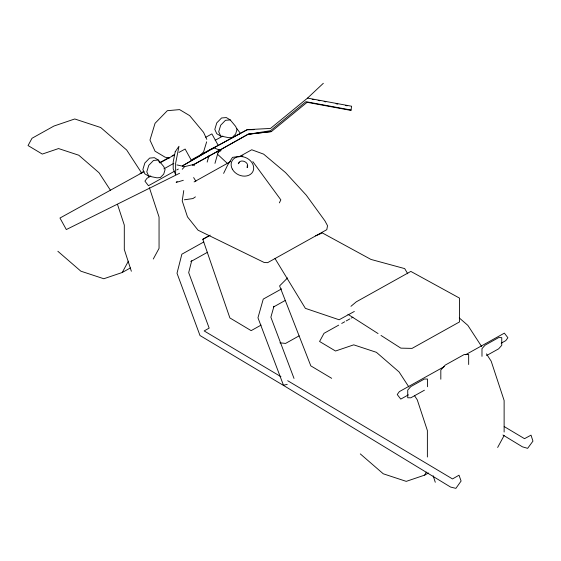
<?xml version="1.0" encoding="UTF-8"?>
<svg xmlns="http://www.w3.org/2000/svg" width="561" height="561" viewBox="0 0 561 561"><rect width="100%" height="100%" fill="white"/><g stroke="black" fill="none" stroke-linecap="round" stroke-linejoin="round"><path stroke-width="0.84" d="M192.605 165.257L248.137 134.275L271.342 131.604L307.098 102.305L350.962 110.419L351.614 106.232L307.568 98.084L270.521 128.441L247.198 129.654L213.839 147.802L182.381 165.902L213.839 147.802L247.142 129.78L254.056 129.661M183.756 190.572L182.22 200.908L187.486 216.897L198.061 230.199L264.147 262.471L267.625 262.674L326.797 229.673L327.533 225.697L324.917 220.852L306.243 195.137L285.577 172.627L263.642 154.142L251.742 149.766L238.846 156.961M191.75 260.592L188.685 272.632L209.162 328.108L204.162 330.934L280.921 376.676M212.822 148.363L212.682 148.854L212.121 148.63L213.839 147.802L219.772 150.18L248.186 134.156L271.342 131.604M273.992 306.215L270.872 317.21L294.02 378.437M214.961 163.377L218.874 149.71M207.163 162.101L209.099 155.369M206.644 141.835L203.594 151.898L200.158 155.432M223.615 173.391L227.64 165.067L232.513 157.361L242.948 155.93M279.371 202.872L280.837 199.842L252.829 161.624M57.86 251.279L80.84 271.173L103.82 278.747L122.242 272.492L128.378 261.181M153.279 259.021L159.051 248.376L159.051 217.079L149.38 187.683M360.295 453.898L383.268 473.793L406.248 481.366L424.677 475.111L426.311 472.096M497.649 447.468L504.122 435.539M239.295 134.121L240.136 132.957L236.602 128.378M191.056 160.705L192.213 159.422L211.651 148.763M177.143 181.35L176.147 182.458L183.314 180.298M182.234 169.275L184.66 166.638L193.152 164.576M287.604 277.905L279.595 285.893L310.815 365.863L331.67 378.324M307.568 98.084L323.332 83.294M239.617 162.213L238.292 163.742C240.122 157.936 250.108 162.381 247.163 167.606L247.296 165.565M350.948 306.313L356.298 301.825L410.827 271.412L459.515 298.115L459.564 321.895L412.055 348.388L400.849 348.143L381.003 335.443M195.424 196.876L192.928 198.559L184.38 199.793M218.089 152.297L221.097 150.6M261.096 325.092L251.146 330.639L229.884 317.933L202.809 239.316L210.214 235.157M150.86 176.112L147.031 178.244L144.927 181.14L148.462 185.719L174.492 171.231M163.875 168.868L173.826 163.328M215.165 140.313L222.822 136.05M176.792 169.948L178.321 169.099M194.085 181.925L230.501 161.617M122.242 272.492L130.411 267.934M202.809 239.316L208.93 235.9M203.79 241.966L181.855 254.203L177.01 273.242L199.996 335.527L285.1 386.389L450.581 487.06L455.89 488.358L461.1 481.036L459.01 475.209L452.51 478.933L287.695 380.716M190.754 261.608L207.549 252.24M281.622 288.866L263.249 299.111L257.962 317.764L283.459 385.204L287.232 384.404M273.389 307.056L285.304 300.408M299.097 335.871L285.563 343.423L279.918 342.799M354.342 311.46L339.117 319.77L305.366 308.354L275.002 258.523M338.69 325.135L324.006 333.325L319.574 341.481L335.534 351.018L353.725 344.84L376.403 352.315L399.088 371.957L408.885 386.985M341.712 323.445L344.692 321.783M346.186 320.948L349.917 318.872M351.41 318.038L352.904 317.203M444.256 366.621L399.369 391.613L397.23 394.53L400.764 399.109L408.373 394.867M465.56 354.755L504.36 333.15L507.901 337.729L505.763 340.639L501.197 343.185M424.397 390.232L410.834 397.798L407.728 397.77L407.728 390.07L410.834 386.578L424.397 379.012L427.503 379.04L427.503 386.739M486.59 355.548L498.652 348.823L501.751 345.331L501.751 337.631L498.652 337.596L485.09 345.162L481.983 348.654L481.983 356.354M424.677 475.111L428.492 472.979M140.04 173.496L143.861 171.386M159.913 162.543L168.321 157.907M172.143 155.804L173.672 154.955M205.775 137.263L211.89 133.897L218.166 145.285M143.84 171.778L59.971 218.033L66.324 229.554L179.597 173.258M159.892 162.935L174.422 154.934M179.008 152.403L185.123 149.037L191.399 160.418M192.823 165.053L219.772 150.18L218.054 151.007M210.796 149.478L214.842 147.263M315.605 235.872L322.344 232.941L370.947 259.427L404.698 268.607L407.749 273.796M248.299 134.268L270.528 130.678L305.913 101.681L351.123 110.04M230.234 119.9L225.459 120.313L220.69 125.222L218.713 131.737L220.69 136.05L228.965 137.718L232.303 137.424L235.648 133.995L237.03 129.43L235.648 126.414L230.234 119.9L226.321 117.565L221.553 117.978L216.784 122.88L214.807 129.402L216.784 133.714L220.69 136.05M150.348 176.035L148.756 176.175L144.85 173.833L142.873 169.52L144.85 163.006L149.619 158.097L154.387 157.683L158.3 160.018L163.714 166.533L165.095 169.555L163.714 174.113L160.376 177.549L157.031 177.837L148.756 176.175L146.786 171.862L148.756 165.341L153.532 160.439L158.3 160.018L159.289 162.178M312.168 99.339L313.872 99.655M318.143 100.447L319.854 100.763M324.125 101.555L325.836 101.871M336.081 103.764L337.792 104.08M345.478 105.503L347.189 105.819M169.373 158.055L165.116 157.199L155.053 151.182L149.969 140.082L155.053 123.308L167.325 110.692L179.604 109.612L189.667 115.629L203.594 132.389L206.799 139.38M176.96 164.927L184.66 166.638M504.199 426.57L524.521 438.674L531.022 435.147L532.95 441.121L527.635 448.344L522.431 446.829L502.958 434.992M347.925 314.279L378.058 333.564M459.27 317.94L467.86 325.38L481.661 346.558M217.395 154.121L227.619 163.644M486.422 353.865L491.177 361.172L504.122 400.491L504.122 432.033M414.481 395.575L417.279 399.874L427.377 430.539L427.377 457.026M141.821 173.258L126.674 150.011L100.714 127.529L74.746 118.974L53.926 126.05L32.005 138.272L28.05 145.558L42.299 154.072L58.54 148.56L78.792 155.229L99.045 172.767L110.51 190.361M193.636 177.571L195.887 181.231M193.489 164.219L194.323 165.733M117.473 204.33L124.297 225.073L124.297 249.484L131.358 271.244M433.169 475.756L435.28 482.257M468.666 364.524L468.666 354.51L464.298 354.468L445.189 365.12L440.82 370.043L440.82 379.215M175.214 151.758L173.202 161.968L173.202 168.847L175.635 174.744L175.635 163.279L178.987 146.267L175.214 151.758M232.331 169.134A11.697 9.32 25.8 0 0 251.847 173.076A11.697 9.32 25.8 0 0 243.039 156.785A11.697 9.32 25.8 0 0 232.331 169.134"/></g></svg>
